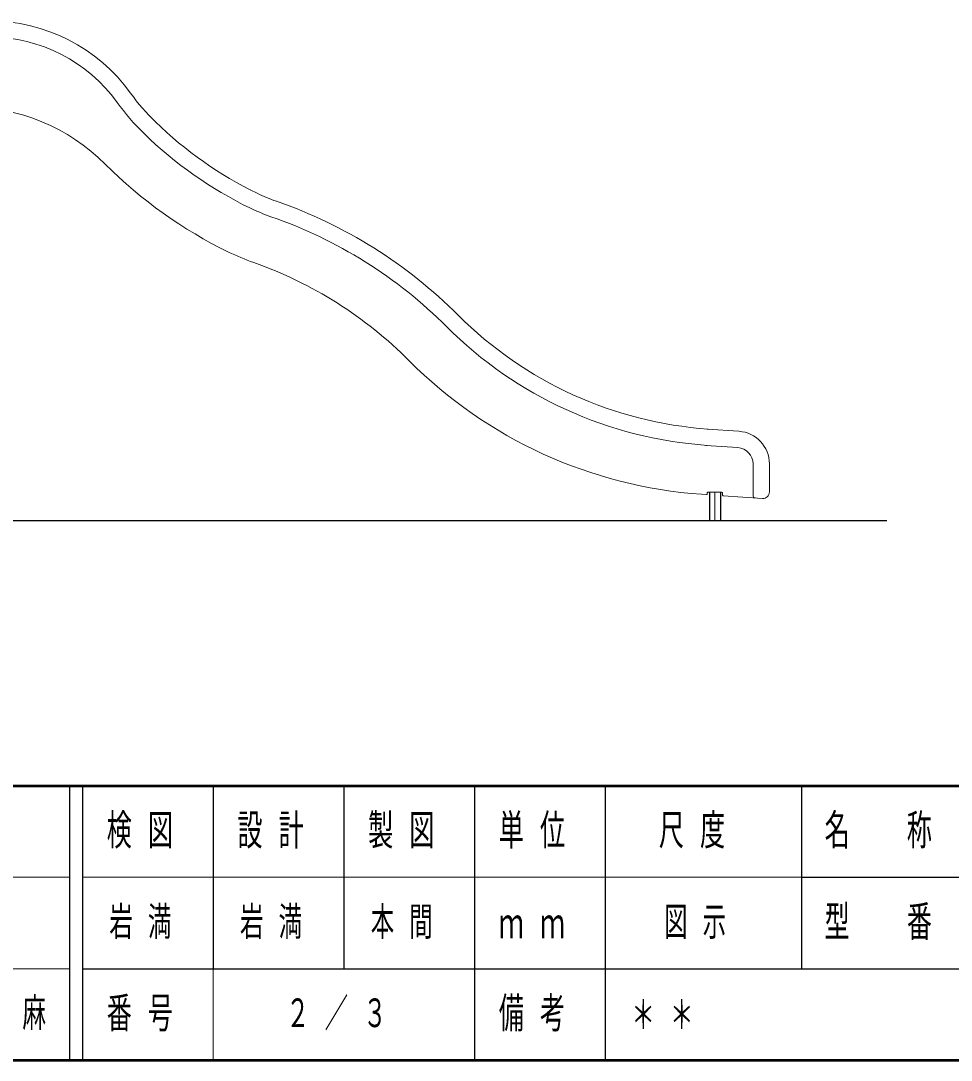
# Model space of a CAD drawing. Units: millimetres on the paper. Extents: x -385 to 0, y -594 to 267.
# Drawn here: x -247.2 to -176, y -297 to -217.5 of the extents above; entities that cross this region are included whole.
import ezdxf

# ---------------------------------------------------------------- set-up
doc = ezdxf.new("R2010")
doc.units = ezdxf.units.MM
doc.linetypes.add('USER2', pattern=[6, 3, -1, 1, -1])
doc.layers.add('LY_1', color=7, linetype='Continuous', lineweight=25)
doc.styles.add('ＭＳ ゴシック', font='')
doc.styles.get('ＭＳ ゴシック').set_extended_font_data('MS Gothic')

msp = doc.modelspace()

# ---------------------------------------------------------------- linework, layer by layer
at = {"layer": 'LY_1', "lineweight": 13}
for p, q in [((-194.714, -248.704), (-192.272, -248.874)), ((-194.801, -249.95), (-192.359, -250.121)), ((-191.197, -251.368), (-191.197, -253.806)), ((-189.947, -251.368), (-189.947, -253.513)), ((-195.146, -253.691), (-194.75, -253.713)), ((-194.697, -253.595), (-194.697, -253.663)), ((-194.647, -253.545), (-193.58, -253.545)), ((-193.53, -253.595), (-193.53, -253.752)), ((-193.483, -253.802), (-190.481, -254.012)), ((-385, -283), (-243.5, -283)), ((-242.5, -283), (-187.5, -283)), ((-385, -290), (-243.5, -290)), ((-232.5, -290), (-232.5, -297))]:
    msp.add_line(p, q, dxfattribs=at)
at = {"layer": 'LY_1'}
for p, q in [((-194.53, -253.545), (-194.53, -255.712)), ((-193.697, -253.545), (-193.697, -255.712)), ((-338.218, -255.712), (-180.969, -255.712)), ((-243.5, -276), (-243.5, -297)), ((-242.5, -276), (-242.5, -297)), ((-232.5, -276), (-232.5, -290)), ((-222.5, -276), (-222.5, -290)), ((-212.5, -276), (-212.5, -297)), ((-202.5, -276), (-202.5, -290)), ((-187.5, -276), (-187.5, -290)), ((-187.5, -283), (-70, -283)), ((-242.5, -290), (0, -290)), ((-202.5, -290), (-202.5, -297))]:
    msp.add_line(p, q, dxfattribs=at)
at = {"layer": 'LY_1', "linetype": 'USER2', "lineweight": 13}
msp.add_line((-194.113, -253.545), (-194.113, -255.712), dxfattribs=at)
at = {"layer": 'LY_1', "lineweight": 50}
for p, q in [((-385, -276), (0, -276)), ((-385, -297), (0, -297))]:
    msp.add_line(p, q, dxfattribs=at)
at = {"layer": 'LY_1', "lineweight": 13}
for centre, radius, start, end in [((-249.637, -230.795), 13.333, 35.79304, 90), ((-249.594, -230.712), 12, 35.7114, 90), ((-225.303, -213.249), 16.667, 215.79304, 225.80467), ((-251.363, -239.045), 15, 45, 90), ((-225.303, -213.249), 17.917, 215.7114, 225.80467), ((-216.008, -203.69), 30, 225.80467, 244.03309), ((-216.008, -203.69), 31.25, 225.80467, 244.03309), ((-216.008, -203.69), 35, 225, 244.03309), ((-223.305, -218.674), 13.333, 244.03309, 250.88527), ((-239.678, -265.917), 36.667, 45, 70.88527), ((-223.305, -218.674), 14.583, 244.03309, 250.88527), ((-239.678, -265.917), 35.417, 45, 70.88527), ((-223.305, -218.674), 18.333, 244.03309, 250.57451), ((-239.934, -265.828), 31.667, 44.89132, 70.57451), ((-192.538, -218.777), 30, 225, 266), ((-192.538, -218.777), 31.25, 225, 266), ((-192.705, -218.777), 35, 224.89132, 266), ((-192.447, -251.368), 2.5, 0, 86), ((-192.447, -251.368), 1.25, 0, 86), ((-194.747, -253.663), 0.05, 266, 0), ((-194.647, -253.595), 0.05, 90, 180), ((-193.58, -253.595), 0.05, 0, 90), ((-190.447, -253.513), 0.5, 266, 0), ((-193.48, -253.752), 0.05, 180, 266), ((-191.03, -253.806), 0.167, 180, 266)]:
    msp.add_arc(centre, radius, start, end, dxfattribs=at)

# ---------------------------------------------------------------- texts
at = {"layer": 'LY_1', "style": 'ＭＳ ゴシック'}
for s, insert, char_height, attachment_point in [('\\T1.64;\\W0.6;検図', (-237.5, -279.5), 2.346, 5), ('\\T1.64;\\W0.6;設計', (-227.5, -279.5), 2.346, 5), ('\\T1.64;\\W0.6;製図', (-217.5, -279.5), 2.346, 5), ('\\T1.64;\\W0.6;単位', (-207.5, -279.5), 2.346, 5), ('\\T1.64;\\W0.6;尺度', (-195.25, -279.5), 2.346, 5), ('\\T1.64;\\W0.6;名\u3000称', (-181, -279.5), 2.346, 5), ('\\T1.64;\\W0.6;岩満', (-237.5, -286.5), 2.199, 5), ('\\T1.64;\\W0.6;岩満', (-227.5, -286.5), 2.199, 5), ('\\T1.64;\\W0.6;本間', (-217.5, -286.5), 2.199, 5), ('\\T1.64;\\W0.6;図示', (-198, -286.5), 2.199, 4), ('\\T1.64;\\W0.6;型\u3000番', (-181, -286.5), 2.346, 5), ('\\T1.64;\\W0.6;ｍｍ', (-207.5, -286.5), 2.346, 5), ('\\T1.64;\\W0.6;番号', (-237.5, -293.5), 2.346, 5), ('\\T1.64;\\W0.6;備考', (-207.5, -293.5), 2.346, 5), ('\\T1.64;\\W0.6;酒井麻', (-253, -293.5), 2.199, 4), ('\\T1.64;\\W0.6;２／３', (-222.5, -293.5), 2.199, 5), ('\\T1.64;\\W0.6;＊＊', (-200.5, -293.5), 2.199, 4)]:
    msp.add_mtext(s, dxfattribs=dict(at, insert=insert, char_height=char_height, attachment_point=attachment_point))

doc.saveas('drawing.dxf')
